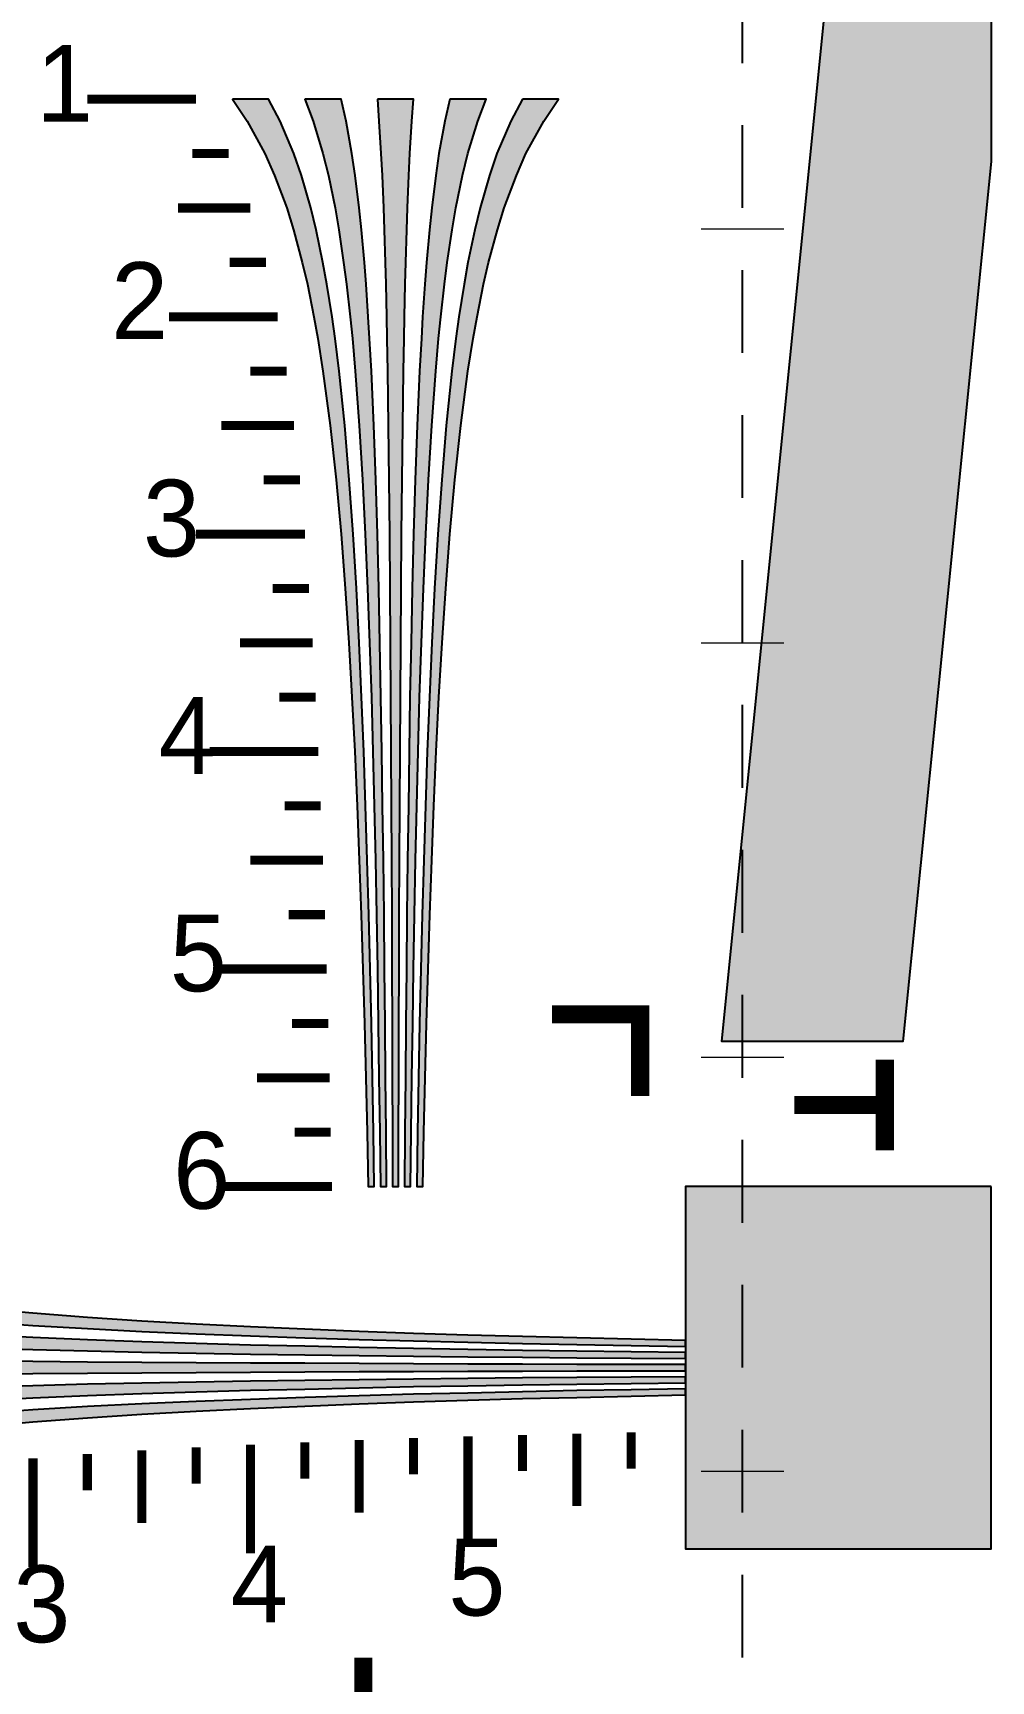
# Model space of a CAD drawing. Header units: millimetres. Extents: x 0 to 297, y 0 to 210.
# Drawn here: x 132.8 to 179.1, y 89.9 to 169.5 of the extents above; entities that cross this region are included whole.
import ezdxf

# ---------------------------------------------------------------- set-up
doc = ezdxf.new("R2010")
doc.units = ezdxf.units.MM
for name, color, linetype in [('CENTER', 7, 'Continuous'), ('GLUE', 1, 'Continuous'), ('LABELS', 7, 'Continuous'), ('SFR', 7, 'Continuous')]:
    doc.layers.add(name, color=color, linetype=linetype)

msp = doc.modelspace()

# ---------------------------------------------------------------- hatches: boundary and pattern name
at = {"layer": 'CENTER', "true_color": 0x000000}
h = msp.add_hatch(color=7, dxfattribs=at)
h.dxf.hatch_style = 1
h.paths.add_polyline_path([(142.433, 166.25), (143.15, 165.2), (144.008, 163.625), (144.471, 162.575), (145.058, 161), (145.39, 159.95), (145.81, 158.375), (146.055, 157.325), (146.37, 155.75), (146.554, 154.7), (146.807, 153.125), (147.157, 150.5), (147.446, 147.875), (147.683, 145.25), (147.884, 142.625), (148.059, 140), (148.207, 137.374), (148.339, 134.749), (148.452, 132.124), (148.557, 129.499), (148.654, 126.874), (148.733, 124.249), (148.811, 121.624), (148.873, 118.999), (148.934, 116.374), (148.995, 113.749), (149.284, 113.749), (149.24, 116.374), (149.196, 118.999), (149.144, 121.624), (149.082, 124.249), (149.021, 126.874), (148.943, 129.499), (148.864, 132.124), (148.776, 134.749), (148.671, 137.374), (148.557, 140), (148.426, 142.625), (148.269, 145.25), (148.076, 147.875), (147.857, 150.5), (147.586, 153.125), (147.394, 154.7), (147.245, 155.75), (147, 157.325), (146.807, 158.375), (146.484, 159.95), (146.221, 161), (145.766, 162.575), (145.407, 163.625), (144.742, 165.2), (144.182, 166.25), (142.433, 166.25), (142.433, 166.25)])
h = msp.add_hatch(color=7, dxfattribs=at)
h.dxf.hatch_style = 1
h.paths.add_polyline_path([(145.933, 166.25), (146.327, 165.2), (146.808, 163.625), (147.07, 162.575), (147.394, 161), (147.578, 159.95), (147.805, 158.375), (147.946, 157.325), (148.12, 155.75), (148.225, 154.7), (148.365, 153.125), (148.558, 150.5), (148.715, 147.875), (148.847, 145.25), (148.96, 142.625), (149.057, 140), (149.144, 137.374), (149.214, 134.749), (149.276, 132.124), (149.337, 129.499), (149.389, 126.874), (149.433, 124.249), (149.477, 121.624), (149.512, 118.999), (149.547, 116.374), (149.582, 113.749), (149.87, 113.749), (149.853, 116.374), (149.827, 118.999), (149.809, 121.624), (149.783, 124.249), (149.757, 126.874), (149.722, 129.499), (149.687, 132.124), (149.652, 134.749), (149.608, 137.374), (149.556, 140), (149.503, 142.625), (149.433, 145.25), (149.354, 147.875), (149.258, 150.5), (149.144, 153.125), (149.056, 154.7), (148.995, 155.75), (148.89, 157.325), (148.811, 158.375), (148.672, 159.95), (148.558, 161), (148.365, 162.575), (148.208, 163.625), (147.919, 165.2), (147.683, 166.25), (145.933, 166.25), (145.933, 166.25)])
h = msp.add_hatch(color=7, dxfattribs=at)
h.dxf.hatch_style = 1
h.paths.add_polyline_path([(149.433, 166.25), (149.511, 165.2), (149.608, 163.625), (149.661, 162.575), (149.722, 161), (149.766, 159.95), (149.809, 158.375), (149.836, 157.325), (149.87, 155.75), (149.888, 154.7), (149.923, 153.125), (149.958, 150.5), (149.993, 147.875), (150.019, 145.25), (150.037, 142.625), (150.054, 140), (150.072, 137.374), (150.09, 134.749), (150.098, 132.124), (150.116, 129.499), (150.125, 126.874), (150.133, 124.249), (150.142, 121.624), (150.15, 118.999), (150.159, 116.374), (150.159, 113.749), (150.457, 113.749), (150.457, 116.374), (150.465, 118.999), (150.474, 121.624), (150.483, 124.249), (150.491, 126.874), (150.5, 129.499), (150.517, 132.124), (150.526, 134.749), (150.544, 137.374), (150.562, 140), (150.579, 142.625), (150.597, 145.25), (150.623, 147.875), (150.658, 150.5), (150.693, 153.125), (150.728, 154.7), (150.745, 155.75), (150.78, 157.325), (150.806, 158.375), (150.859, 159.95), (150.894, 161), (150.955, 162.575), (151.008, 163.625), (151.104, 165.2), (151.183, 166.25), (149.433, 166.25), (149.433, 166.25)])
h = msp.add_hatch(color=7, dxfattribs=at)
h.dxf.hatch_style = 1
h.paths.add_polyline_path([(152.933, 166.25), (152.696, 165.2), (152.408, 163.625), (152.25, 162.575), (152.057, 161), (151.953, 159.95), (151.804, 158.375), (151.725, 157.325), (151.62, 155.75), (151.559, 154.7), (151.471, 153.125), (151.358, 150.5), (151.261, 147.875), (151.182, 145.25), (151.112, 142.625), (151.06, 140), (151.007, 137.374), (150.964, 134.749), (150.929, 132.124), (150.894, 129.499), (150.859, 126.874), (150.832, 124.249), (150.806, 121.624), (150.789, 118.999), (150.762, 116.374), (150.745, 113.749), (151.034, 113.749), (151.068, 116.374), (151.103, 118.999), (151.138, 121.624), (151.182, 124.249), (151.226, 126.874), (151.279, 129.499), (151.34, 132.124), (151.401, 134.749), (151.471, 137.374), (151.559, 140), (151.655, 142.625), (151.769, 145.25), (151.9, 147.875), (152.057, 150.5), (152.25, 153.125), (152.39, 154.7), (152.495, 155.75), (152.67, 157.325), (152.81, 158.375), (153.046, 159.95), (153.221, 161), (153.545, 162.575), (153.807, 163.625), (154.289, 165.2), (154.683, 166.25), (152.933, 166.25), (152.933, 166.25)])
h = msp.add_hatch(color=7, dxfattribs=at)
h.dxf.hatch_style = 1
h.paths.add_polyline_path([(156.433, 166.25), (155.873, 165.2), (155.208, 163.625), (154.85, 162.575), (154.394, 161), (154.141, 159.95), (153.808, 158.375), (153.616, 157.325), (153.371, 155.75), (153.222, 154.7), (153.03, 153.125), (152.758, 150.5), (152.54, 147.875), (152.347, 145.25), (152.19, 142.625), (152.058, 140), (151.945, 137.374), (151.84, 134.749), (151.752, 132.124), (151.673, 129.499), (151.594, 126.874), (151.533, 124.249), (151.472, 121.624), (151.419, 118.999), (151.376, 116.374), (151.332, 113.749), (151.621, 113.749), (151.682, 116.374), (151.743, 118.999), (151.804, 121.624), (151.883, 124.249), (151.962, 126.874), (152.058, 129.499), (152.163, 132.124), (152.277, 134.749), (152.408, 137.374), (152.557, 140), (152.732, 142.625), (152.933, 145.25), (153.169, 147.875), (153.458, 150.5), (153.808, 153.125), (154.062, 154.7), (154.246, 155.75), (154.561, 157.325), (154.806, 158.375), (155.235, 159.95), (155.559, 161), (156.145, 162.575), (156.608, 163.625), (157.466, 165.2), (158.183, 166.25), (156.433, 166.25), (156.433, 166.25)])
h = msp.add_hatch(color=7, dxfattribs=at)
h.dxf.hatch_style = 1
h.paths.add_polyline_path([(179.058, 113.75), (164.308, 113.75), (164.308, 96.25), (179.058, 96.25), (179.058, 113.75)])
h = msp.add_hatch(color=7, dxfattribs=at)
h.dxf.hatch_style = 1
h.paths.add_polyline_path([(111.807, 111.125), (112.857, 110.565), (114.432, 109.9), (115.482, 109.542), (117.057, 109.086), (118.107, 108.833), (119.682, 108.5), (120.732, 108.308), (122.307, 108.063), (123.357, 107.914), (124.932, 107.722), (127.557, 107.45), (130.183, 107.232), (132.808, 107.039), (135.433, 106.882), (138.058, 106.75), (140.683, 106.637), (143.308, 106.532), (145.933, 106.444), (148.558, 106.365), (151.183, 106.287), (153.808, 106.225), (156.433, 106.164), (159.058, 106.112), (161.683, 106.068), (164.308, 106.024), (164.308, 106.313), (161.683, 106.374), (159.058, 106.435), (156.433, 106.496), (153.808, 106.575), (151.183, 106.654), (148.558, 106.75), (145.933, 106.855), (143.308, 106.969), (140.683, 107.1), (138.058, 107.249), (135.433, 107.424), (132.808, 107.625), (130.183, 107.861), (127.557, 108.15), (124.932, 108.5), (123.357, 108.754), (122.307, 108.938), (120.732, 109.253), (119.682, 109.498), (118.107, 109.927), (117.057, 110.251), (115.482, 110.837), (114.432, 111.3), (112.857, 112.158), (111.807, 112.875), (111.807, 111.125), (111.807, 111.125)])
h = msp.add_hatch(color=7, dxfattribs=at)
h.dxf.hatch_style = 1
h.paths.add_polyline_path([(111.807, 107.625), (112.857, 107.389), (114.432, 107.1), (115.482, 106.942), (117.057, 106.75), (118.107, 106.645), (119.682, 106.496), (120.732, 106.417), (122.307, 106.312), (123.357, 106.251), (124.932, 106.163), (127.557, 106.05), (130.183, 105.954), (132.808, 105.874), (135.433, 105.804), (138.058, 105.752), (140.683, 105.699), (143.308, 105.656), (145.933, 105.621), (148.558, 105.586), (151.183, 105.551), (153.808, 105.524), (156.433, 105.498), (159.058, 105.481), (161.683, 105.454), (164.308, 105.437), (164.308, 105.726), (161.683, 105.761), (159.058, 105.795), (156.433, 105.83), (153.808, 105.874), (151.183, 105.918), (148.558, 105.971), (145.933, 106.032), (143.308, 106.093), (140.683, 106.163), (138.058, 106.251), (135.433, 106.347), (132.808, 106.461), (130.183, 106.592), (127.557, 106.75), (124.932, 106.942), (123.357, 107.082), (122.307, 107.187), (120.732, 107.362), (119.682, 107.502), (118.107, 107.738), (117.057, 107.913), (115.482, 108.237), (114.432, 108.5), (112.857, 108.981), (111.807, 109.375), (111.807, 107.625), (111.807, 107.625)])
h = msp.add_hatch(color=7, dxfattribs=at)
h.dxf.hatch_style = 1
h.paths.add_polyline_path([(111.807, 104.125), (112.857, 104.204), (114.432, 104.301), (115.482, 104.353), (117.057, 104.414), (118.107, 104.458), (119.682, 104.501), (120.732, 104.528), (122.307, 104.563), (123.357, 104.581), (124.932, 104.615), (127.557, 104.65), (130.183, 104.685), (132.808, 104.711), (135.433, 104.729), (138.058, 104.747), (140.683, 104.764), (143.308, 104.782), (145.933, 104.79), (148.558, 104.808), (151.183, 104.817), (153.808, 104.825), (156.433, 104.834), (159.058, 104.843), (161.683, 104.851), (164.308, 104.851), (164.308, 105.149), (161.683, 105.149), (159.058, 105.157), (156.433, 105.166), (153.808, 105.175), (151.183, 105.183), (148.558, 105.192), (145.933, 105.21), (143.308, 105.218), (140.683, 105.236), (138.058, 105.254), (135.433, 105.271), (132.808, 105.289), (130.183, 105.315), (127.557, 105.35), (124.932, 105.385), (123.357, 105.42), (122.307, 105.437), (120.732, 105.472), (119.682, 105.499), (118.107, 105.551), (117.057, 105.586), (115.482, 105.647), (114.432, 105.7), (112.857, 105.796), (111.807, 105.875), (111.807, 104.125), (111.807, 104.125)])
h = msp.add_hatch(color=7, dxfattribs=at)
h.dxf.hatch_style = 1
h.paths.add_polyline_path([(111.807, 100.625), (112.857, 101.018), (114.432, 101.5), (115.482, 101.763), (117.057, 102.086), (118.107, 102.27), (119.682, 102.498), (120.732, 102.637), (122.307, 102.812), (123.357, 102.917), (124.932, 103.057), (127.557, 103.25), (130.183, 103.407), (132.808, 103.539), (135.433, 103.653), (138.058, 103.749), (140.683, 103.837), (143.308, 103.907), (145.933, 103.968), (148.558, 104.029), (151.183, 104.082), (153.808, 104.126), (156.433, 104.169), (159.058, 104.204), (161.683, 104.239), (164.308, 104.274), (164.308, 104.563), (161.683, 104.545), (159.058, 104.519), (156.433, 104.501), (153.808, 104.475), (151.183, 104.449), (148.558, 104.414), (145.933, 104.379), (143.308, 104.344), (140.683, 104.301), (138.058, 104.248), (135.433, 104.195), (132.808, 104.125), (130.183, 104.046), (127.557, 103.95), (124.932, 103.836), (123.357, 103.748), (122.307, 103.687), (120.732, 103.583), (119.682, 103.504), (118.107, 103.364), (117.057, 103.25), (115.482, 103.057), (114.432, 102.899), (112.857, 102.611), (111.807, 102.375), (111.807, 100.625), (111.807, 100.625)])
h = msp.add_hatch(color=7, dxfattribs=at)
h.dxf.hatch_style = 1
h.paths.add_polyline_path([(111.807, 97.125), (112.857, 97.843), (114.432, 98.7), (115.482, 99.163), (117.057, 99.75), (118.107, 100.082), (119.682, 100.502), (120.732, 100.747), (122.307, 101.062), (123.357, 101.246), (124.932, 101.499), (127.557, 101.85), (130.183, 102.139), (132.808, 102.375), (135.433, 102.576), (138.058, 102.751), (140.683, 102.9), (143.308, 103.031), (145.933, 103.145), (148.558, 103.249), (151.183, 103.346), (153.808, 103.425), (156.433, 103.504), (159.058, 103.565), (161.683, 103.626), (164.308, 103.687), (164.308, 103.976), (161.683, 103.933), (159.058, 103.888), (156.433, 103.836), (153.808, 103.775), (151.183, 103.714), (148.558, 103.635), (145.933, 103.556), (143.308, 103.468), (140.683, 103.363), (138.058, 103.249), (135.433, 103.118), (132.808, 102.961), (130.183, 102.768), (127.557, 102.55), (124.932, 102.278), (123.357, 102.086), (122.307, 101.937), (120.732, 101.692), (119.682, 101.5), (118.107, 101.176), (117.057, 100.913), (115.482, 100.458), (114.432, 100.099), (112.857, 99.434), (111.807, 98.875), (111.807, 97.125)])
at = {"layer": 'SFR', "true_color": 0x000000}
h = msp.add_hatch(color=7, dxfattribs=at)
h.dxf.hatch_style = 1
h.paths.add_polyline_path([(171.308, 173.25), (179.058, 173.25), (179.058, 163.249), (174.808, 120.75), (166.058, 120.75), (171.308, 173.25)])

# ---------------------------------------------------------------- linework, layer by layer
at = {"layer": 'CENTER', "color": 250, "lineweight": 35, "const_width": 0.437}
for points in [[(135.433, 166.25), (140.683, 166.25)], [(140.508, 163.625), (142.258, 163.625)], [(139.808, 161), (143.308, 161)], [(142.31, 158.375), (144.06, 158.375)], [(139.37, 155.75), (144.62, 155.75)], [(143.308, 153.125), (145.058, 153.125)], [(141.908, 150.5), (145.408, 150.5)], [(143.947, 147.875), (145.697, 147.875)], [(140.683, 145.25), (145.933, 145.25)], [(144.384, 142.625), (146.134, 142.625)], [(142.809, 140), (146.309, 140)], [(144.708, 137.375), (146.458, 137.375)], [(141.339, 134.75), (146.589, 134.75)], [(144.953, 132.125), (146.703, 132.125)], [(143.308, 129.5), (146.808, 129.5)], [(145.154, 126.875), (146.904, 126.875)], [(141.733, 124.25), (146.983, 124.25)], [(145.312, 121.625), (147.061, 121.625)], [(143.623, 119), (147.123, 119)], [(145.434, 116.375), (147.184, 116.375)], [(141.995, 113.75), (147.245, 113.75)], [(153.808, 96.425), (153.808, 101.675)], [(156.433, 100.004), (156.433, 101.754)], [(159.058, 98.315), (159.058, 101.815)], [(161.683, 100.126), (161.683, 101.876)], [(138.058, 97.501), (138.058, 101.002)], [(140.683, 99.401), (140.683, 101.15)], [(143.308, 96.032), (143.308, 101.282)], [(145.933, 99.645), (145.933, 101.396)], [(148.558, 98), (148.558, 101.5)], [(151.183, 99.847), (151.183, 101.596)], [(132.808, 95.375), (132.808, 100.625)], [(135.433, 99.076), (135.433, 100.826)]]:
    msp.add_lwpolyline(points, dxfattribs=at)
at = {"layer": 'CENTER', "color": 250}
for points in [[(142.433, 166.25), (143.15, 165.2), (144.008, 163.625), (144.471, 162.575), (145.058, 161), (145.39, 159.95), (145.81, 158.375), (146.055, 157.325), (146.37, 155.75), (146.554, 154.7), (146.807, 153.125), (147.157, 150.5), (147.446, 147.875), (147.683, 145.25), (147.884, 142.625), (148.059, 140), (148.207, 137.374), (148.339, 134.749), (148.452, 132.124), (148.557, 129.499), (148.654, 126.874), (148.733, 124.249), (148.811, 121.624), (148.873, 118.999), (148.934, 116.374), (148.995, 113.749), (149.284, 113.749), (149.24, 116.374), (149.196, 118.999), (149.144, 121.624), (149.082, 124.249), (149.021, 126.874), (148.943, 129.499), (148.864, 132.124), (148.776, 134.749), (148.671, 137.374), (148.557, 140), (148.426, 142.625), (148.269, 145.25), (148.076, 147.875), (147.857, 150.5), (147.586, 153.125), (147.394, 154.7), (147.245, 155.75), (147, 157.325), (146.807, 158.375), (146.484, 159.95), (146.221, 161), (145.766, 162.575), (145.407, 163.625), (144.742, 165.2), (144.182, 166.25), (142.433, 166.25), (142.433, 166.25)], [(145.933, 166.25), (146.327, 165.2), (146.808, 163.625), (147.07, 162.575), (147.394, 161), (147.578, 159.95), (147.805, 158.375), (147.946, 157.325), (148.12, 155.75), (148.225, 154.7), (148.365, 153.125), (148.558, 150.5), (148.715, 147.875), (148.847, 145.25), (148.96, 142.625), (149.057, 140), (149.144, 137.374), (149.214, 134.749), (149.276, 132.124), (149.337, 129.499), (149.389, 126.874), (149.433, 124.249), (149.477, 121.624), (149.512, 118.999), (149.547, 116.374), (149.582, 113.749), (149.87, 113.749), (149.853, 116.374), (149.827, 118.999), (149.809, 121.624), (149.783, 124.249), (149.757, 126.874), (149.722, 129.499), (149.687, 132.124), (149.652, 134.749), (149.608, 137.374), (149.556, 140), (149.503, 142.625), (149.433, 145.25), (149.354, 147.875), (149.258, 150.5), (149.144, 153.125), (149.056, 154.7), (148.995, 155.75), (148.89, 157.325), (148.811, 158.375), (148.672, 159.95), (148.558, 161), (148.365, 162.575), (148.208, 163.625), (147.919, 165.2), (147.683, 166.25), (145.933, 166.25), (145.933, 166.25)], [(149.433, 166.25), (149.511, 165.2), (149.608, 163.625), (149.661, 162.575), (149.722, 161), (149.766, 159.95), (149.809, 158.375), (149.836, 157.325), (149.87, 155.75), (149.888, 154.7), (149.923, 153.125), (149.958, 150.5), (149.993, 147.875), (150.019, 145.25), (150.037, 142.625), (150.054, 140), (150.072, 137.374), (150.09, 134.749), (150.098, 132.124), (150.116, 129.499), (150.125, 126.874), (150.133, 124.249), (150.142, 121.624), (150.15, 118.999), (150.159, 116.374), (150.159, 113.749), (150.457, 113.749), (150.457, 116.374), (150.465, 118.999), (150.474, 121.624), (150.483, 124.249), (150.491, 126.874), (150.5, 129.499), (150.517, 132.124), (150.526, 134.749), (150.544, 137.374), (150.562, 140), (150.579, 142.625), (150.597, 145.25), (150.623, 147.875), (150.658, 150.5), (150.693, 153.125), (150.728, 154.7), (150.745, 155.75), (150.78, 157.325), (150.806, 158.375), (150.859, 159.95), (150.894, 161), (150.955, 162.575), (151.008, 163.625), (151.104, 165.2), (151.183, 166.25), (149.433, 166.25), (149.433, 166.25)], [(152.933, 166.25), (152.696, 165.2), (152.408, 163.625), (152.25, 162.575), (152.057, 161), (151.953, 159.95), (151.804, 158.375), (151.725, 157.325), (151.62, 155.75), (151.559, 154.7), (151.471, 153.125), (151.358, 150.5), (151.261, 147.875), (151.182, 145.25), (151.112, 142.625), (151.06, 140), (151.007, 137.374), (150.964, 134.749), (150.929, 132.124), (150.894, 129.499), (150.859, 126.874), (150.832, 124.249), (150.806, 121.624), (150.789, 118.999), (150.762, 116.374), (150.745, 113.749), (151.034, 113.749), (151.068, 116.374), (151.103, 118.999), (151.138, 121.624), (151.182, 124.249), (151.226, 126.874), (151.279, 129.499), (151.34, 132.124), (151.401, 134.749), (151.471, 137.374), (151.559, 140), (151.655, 142.625), (151.769, 145.25), (151.9, 147.875), (152.057, 150.5), (152.25, 153.125), (152.39, 154.7), (152.495, 155.75), (152.67, 157.325), (152.81, 158.375), (153.046, 159.95), (153.221, 161), (153.545, 162.575), (153.807, 163.625), (154.289, 165.2), (154.683, 166.25), (152.933, 166.25), (152.933, 166.25)], [(156.433, 166.25), (155.873, 165.2), (155.208, 163.625), (154.85, 162.575), (154.394, 161), (154.141, 159.95), (153.808, 158.375), (153.616, 157.325), (153.371, 155.75), (153.222, 154.7), (153.03, 153.125), (152.758, 150.5), (152.54, 147.875), (152.347, 145.25), (152.19, 142.625), (152.058, 140), (151.945, 137.374), (151.84, 134.749), (151.752, 132.124), (151.673, 129.499), (151.594, 126.874), (151.533, 124.249), (151.472, 121.624), (151.419, 118.999), (151.376, 116.374), (151.332, 113.749), (151.621, 113.749), (151.682, 116.374), (151.743, 118.999), (151.804, 121.624), (151.883, 124.249), (151.962, 126.874), (152.058, 129.499), (152.163, 132.124), (152.277, 134.749), (152.408, 137.374), (152.557, 140), (152.732, 142.625), (152.933, 145.25), (153.169, 147.875), (153.458, 150.5), (153.808, 153.125), (154.062, 154.7), (154.246, 155.75), (154.561, 157.325), (154.806, 158.375), (155.235, 159.95), (155.559, 161), (156.145, 162.575), (156.608, 163.625), (157.466, 165.2), (158.183, 166.25), (156.433, 166.25), (156.433, 166.25)], [(179.058, 113.75), (164.308, 113.75), (164.308, 96.25), (179.058, 96.25), (179.058, 113.75)]]:
    msp.add_lwpolyline(points, close=True, dxfattribs=at)
for points in [[(130.183, 107.232), (132.808, 107.039), (135.433, 106.882), (138.058, 106.75), (140.683, 106.637), (143.308, 106.532), (145.933, 106.444), (148.558, 106.365), (151.183, 106.287), (153.808, 106.225), (156.433, 106.164), (159.058, 106.112), (161.683, 106.068), (164.308, 106.024), (164.308, 106.313), (161.683, 106.374), (159.058, 106.435), (156.433, 106.496), (153.808, 106.575), (151.183, 106.654), (148.558, 106.75), (145.933, 106.855), (143.308, 106.969), (140.683, 107.1), (138.058, 107.249), (135.433, 107.424), (132.808, 107.625), (130.183, 107.861)], [(130.183, 105.954), (132.808, 105.874), (135.433, 105.804), (138.058, 105.752), (140.683, 105.699), (143.308, 105.656), (145.933, 105.621), (148.558, 105.586), (151.183, 105.551), (153.808, 105.524), (156.433, 105.498), (159.058, 105.481), (161.683, 105.454), (164.308, 105.437), (164.308, 105.726), (161.683, 105.761), (159.058, 105.795), (156.433, 105.83), (153.808, 105.874), (151.183, 105.918), (148.558, 105.971), (145.933, 106.032), (143.308, 106.093), (140.683, 106.163), (138.058, 106.251), (135.433, 106.347), (132.808, 106.461), (130.183, 106.592)], [(130.183, 104.685), (132.808, 104.711), (135.433, 104.729), (138.058, 104.747), (140.683, 104.764), (143.308, 104.782), (145.933, 104.79), (148.558, 104.808), (151.183, 104.817), (153.808, 104.825), (156.433, 104.834), (159.058, 104.843), (161.683, 104.851), (164.308, 104.851), (164.308, 105.149), (161.683, 105.149), (159.058, 105.157), (156.433, 105.166), (153.808, 105.175), (151.183, 105.183), (148.558, 105.192), (145.933, 105.21), (143.308, 105.218), (140.683, 105.236), (138.058, 105.254), (135.433, 105.271), (132.808, 105.289), (130.183, 105.315)], [(130.183, 103.407), (132.808, 103.539), (135.433, 103.653), (138.058, 103.749), (140.683, 103.837), (143.308, 103.907), (145.933, 103.968), (148.558, 104.029), (151.183, 104.082), (153.808, 104.126), (156.433, 104.169), (159.058, 104.204), (161.683, 104.239), (164.308, 104.274), (164.308, 104.563), (161.683, 104.545), (159.058, 104.519), (156.433, 104.501), (153.808, 104.475), (151.183, 104.449), (148.558, 104.414), (145.933, 104.379), (143.308, 104.344), (140.683, 104.301), (138.058, 104.248), (135.433, 104.195), (132.808, 104.125), (130.183, 104.046)], [(130.183, 102.139), (132.808, 102.375), (135.433, 102.576), (138.058, 102.751), (140.683, 102.9), (143.308, 103.031), (145.933, 103.145), (148.558, 103.249), (151.183, 103.346), (153.808, 103.425), (156.433, 103.504), (159.058, 103.565), (161.683, 103.626), (164.308, 103.687), (164.308, 103.976), (161.683, 103.933), (159.058, 103.888), (156.433, 103.836), (153.808, 103.775), (151.183, 103.714), (148.558, 103.635), (145.933, 103.556), (143.308, 103.468), (140.683, 103.363), (138.058, 103.249), (135.433, 103.118), (132.808, 102.961), (130.183, 102.768)]]:
    msp.add_lwpolyline(points, dxfattribs=at)
at = {"layer": 'CENTER', "color": 250, "true_color": 0x000000}
for points in [[(144.182, 166.25), (142.433, 166.25), (143.15, 165.2)], [(144.182, 166.25), (143.15, 165.2), (144.008, 163.625)], [(144.182, 166.25), (144.008, 163.625), (144.471, 162.575)], [(144.182, 166.25), (144.471, 162.575), (145.058, 161)], [(144.182, 166.25), (145.058, 161), (145.39, 159.95)], [(144.182, 166.25), (145.39, 159.95), (145.81, 158.375)], [(144.182, 166.25), (145.81, 158.375), (146.055, 157.325)], [(144.182, 166.25), (146.055, 157.325), (148.076, 147.875)], [(144.182, 166.25), (148.076, 147.875), (147.857, 150.5)], [(144.182, 166.25), (147.857, 150.5), (147.586, 153.125)], [(144.182, 166.25), (147.586, 153.125), (147.394, 154.7)], [(144.182, 166.25), (147.394, 154.7), (147.245, 155.75)], [(144.182, 166.25), (147.245, 155.75), (147, 157.325)], [(144.182, 166.25), (147, 157.325), (146.807, 158.375)], [(144.182, 166.25), (146.807, 158.375), (146.484, 159.95)], [(144.182, 166.25), (146.484, 159.95), (146.221, 161)], [(144.182, 166.25), (146.221, 161), (145.766, 162.575)], [(144.182, 166.25), (145.766, 162.575), (145.407, 163.625)], [(145.407, 163.625), (144.742, 165.2), (144.182, 166.25)], [(147.683, 166.25), (145.933, 166.25), (146.327, 165.2)], [(147.683, 166.25), (146.327, 165.2), (146.808, 163.625)], [(147.683, 166.25), (146.808, 163.625), (147.07, 162.575)], [(147.683, 166.25), (147.07, 162.575), (147.394, 161)], [(147.683, 166.25), (147.394, 161), (147.578, 159.95)], [(147.683, 166.25), (147.578, 159.95), (147.805, 158.375)], [(147.683, 166.25), (147.805, 158.375), (147.946, 157.325)], [(147.683, 166.25), (147.946, 157.325), (148.12, 155.75)], [(147.683, 166.25), (148.12, 155.75), (148.225, 154.7)], [(147.683, 166.25), (148.225, 154.7), (148.365, 153.125)], [(147.683, 166.25), (148.365, 153.125), (148.558, 150.5)], [(147.683, 166.25), (148.558, 150.5), (148.715, 147.875)], [(147.683, 166.25), (148.715, 147.875), (149.687, 132.124)], [(147.683, 166.25), (149.687, 132.124), (149.652, 134.749)], [(147.683, 166.25), (149.652, 134.749), (149.608, 137.374)], [(147.683, 166.25), (149.608, 137.374), (149.556, 140)], [(147.683, 166.25), (149.556, 140), (149.503, 142.625)], [(147.683, 166.25), (149.503, 142.625), (149.433, 145.25)], [(147.683, 166.25), (149.433, 145.25), (149.354, 147.875)], [(147.683, 166.25), (149.354, 147.875), (149.258, 150.5)], [(147.683, 166.25), (149.258, 150.5), (149.144, 153.125)], [(147.683, 166.25), (149.144, 153.125), (149.056, 154.7)], [(147.683, 166.25), (149.056, 154.7), (148.995, 155.75)], [(147.683, 166.25), (148.995, 155.75), (148.89, 157.325)], [(147.683, 166.25), (148.89, 157.325), (148.811, 158.375)], [(147.683, 166.25), (148.811, 158.375), (148.672, 159.95)], [(147.683, 166.25), (148.672, 159.95), (148.558, 161)], [(147.683, 166.25), (148.558, 161), (148.365, 162.575)], [(147.683, 166.25), (148.365, 162.575), (148.208, 163.625)], [(148.208, 163.625), (147.919, 165.2), (147.683, 166.25)], [(151.183, 166.25), (149.433, 166.25), (149.511, 165.2)], [(151.183, 166.25), (149.511, 165.2), (149.608, 163.625)], [(151.183, 166.25), (149.608, 163.625), (149.661, 162.575)], [(151.183, 166.25), (149.661, 162.575), (149.722, 161)], [(151.183, 166.25), (149.722, 161), (149.766, 159.95)], [(151.183, 166.25), (149.766, 159.95), (149.809, 158.375)], [(151.183, 166.25), (149.809, 158.375), (149.836, 157.325)], [(151.183, 166.25), (149.836, 157.325), (149.87, 155.75)], [(151.183, 166.25), (149.87, 155.75), (149.888, 154.7)], [(151.183, 166.25), (149.888, 154.7), (149.923, 153.125)], [(151.183, 166.25), (149.923, 153.125), (149.958, 150.5)], [(149.958, 150.5), (151.104, 165.2), (151.183, 166.25)], [(154.683, 166.25), (152.057, 161), (151.953, 159.95)], [(151.953, 159.95), (154.289, 165.2), (154.683, 166.25)], [(154.683, 166.25), (152.25, 162.575), (152.057, 161)], [(154.683, 166.25), (152.408, 163.625), (152.25, 162.575)], [(154.683, 166.25), (152.696, 165.2), (152.408, 163.625)], [(154.683, 166.25), (152.933, 166.25), (152.696, 165.2)], [(158.183, 166.25), (154.85, 162.575), (154.394, 161)], [(154.394, 161), (157.466, 165.2), (158.183, 166.25)], [(158.183, 166.25), (155.208, 163.625), (154.85, 162.575)], [(158.183, 166.25), (155.873, 165.2), (155.208, 163.625)], [(158.183, 166.25), (156.433, 166.25), (155.873, 165.2)], [(149.958, 150.5), (151.008, 163.625), (151.104, 165.2)], [(151.953, 159.95), (153.807, 163.625), (154.289, 165.2)], [(154.394, 161), (156.608, 163.625), (157.466, 165.2)], [(149.958, 150.5), (150.955, 162.575), (151.008, 163.625)], [(151.953, 159.95), (153.545, 162.575), (153.807, 163.625)], [(154.394, 161), (156.145, 162.575), (156.608, 163.625)], [(149.958, 150.5), (150.894, 161), (150.955, 162.575)], [(151.953, 159.95), (153.221, 161), (153.545, 162.575)], [(154.394, 161), (155.559, 161), (156.145, 162.575)], [(149.958, 150.5), (150.859, 159.95), (150.894, 161)], [(154.394, 161), (151.945, 137.374), (151.84, 134.749)], [(154.394, 161), (151.84, 134.749), (153.169, 147.875)], [(154.394, 161), (152.058, 140), (151.945, 137.374)], [(151.953, 159.95), (153.046, 159.95), (153.221, 161)], [(154.394, 161), (152.19, 142.625), (152.058, 140)], [(154.394, 161), (152.347, 145.25), (152.19, 142.625)], [(154.394, 161), (152.54, 147.875), (152.347, 145.25)], [(154.394, 161), (152.758, 150.5), (152.54, 147.875)], [(154.394, 161), (153.03, 153.125), (152.758, 150.5)], [(154.394, 161), (153.222, 154.7), (153.03, 153.125)], [(154.394, 161), (153.169, 147.875), (153.458, 150.5)], [(154.394, 161), (153.371, 155.75), (153.222, 154.7)], [(154.394, 161), (153.616, 157.325), (153.371, 155.75)], [(154.394, 161), (153.458, 150.5), (153.808, 153.125)], [(154.394, 161), (153.808, 158.375), (153.616, 157.325)], [(154.394, 161), (154.141, 159.95), (153.808, 158.375)], [(154.394, 161), (153.808, 153.125), (154.062, 154.7)], [(154.394, 161), (154.062, 154.7), (154.246, 155.75)], [(154.394, 161), (154.246, 155.75), (154.561, 157.325)], [(154.394, 161), (154.561, 157.325), (154.806, 158.375)], [(154.394, 161), (154.806, 158.375), (155.235, 159.95)], [(154.394, 161), (155.235, 159.95), (155.559, 161)], [(149.958, 150.5), (150.806, 158.375), (150.859, 159.95)], [(151.953, 159.95), (150.762, 116.374), (150.745, 113.749)], [(151.953, 159.95), (150.745, 113.749), (151.279, 129.499)], [(151.953, 159.95), (150.789, 118.999), (150.762, 116.374)], [(151.953, 159.95), (150.806, 121.624), (150.789, 118.999)], [(151.953, 159.95), (150.832, 124.249), (150.806, 121.624)], [(151.953, 159.95), (150.859, 126.874), (150.832, 124.249)], [(151.953, 159.95), (150.894, 129.499), (150.859, 126.874)], [(151.953, 159.95), (150.929, 132.124), (150.894, 129.499)], [(151.953, 159.95), (150.964, 134.749), (150.929, 132.124)], [(151.953, 159.95), (151.007, 137.374), (150.964, 134.749)], [(151.953, 159.95), (151.06, 140), (151.007, 137.374)], [(151.953, 159.95), (151.112, 142.625), (151.06, 140)], [(151.953, 159.95), (151.182, 145.25), (151.112, 142.625)], [(151.953, 159.95), (151.261, 147.875), (151.182, 145.25)], [(151.953, 159.95), (151.358, 150.5), (151.261, 147.875)], [(151.953, 159.95), (151.279, 129.499), (151.34, 132.124)], [(151.953, 159.95), (151.34, 132.124), (151.401, 134.749)], [(151.953, 159.95), (151.471, 153.125), (151.358, 150.5)], [(151.953, 159.95), (151.401, 134.749), (151.471, 137.374)], [(151.953, 159.95), (151.559, 154.7), (151.471, 153.125)], [(151.953, 159.95), (151.471, 137.374), (151.559, 140)], [(151.953, 159.95), (151.62, 155.75), (151.559, 154.7)], [(151.953, 159.95), (151.559, 140), (151.655, 142.625)], [(151.953, 159.95), (151.725, 157.325), (151.62, 155.75)], [(151.953, 159.95), (151.655, 142.625), (151.769, 145.25)], [(151.953, 159.95), (151.804, 158.375), (151.725, 157.325)], [(151.953, 159.95), (151.769, 145.25), (151.9, 147.875)], [(151.953, 159.95), (151.9, 147.875), (152.057, 150.5)], [(151.953, 159.95), (152.057, 150.5), (152.25, 153.125)], [(151.953, 159.95), (152.25, 153.125), (152.39, 154.7)], [(151.953, 159.95), (152.39, 154.7), (152.495, 155.75)], [(151.953, 159.95), (152.495, 155.75), (152.67, 157.325)], [(151.953, 159.95), (152.67, 157.325), (152.81, 158.375)], [(151.953, 159.95), (152.81, 158.375), (153.046, 159.95)], [(149.958, 150.5), (150.78, 157.325), (150.806, 158.375)], [(146.055, 157.325), (146.37, 155.75), (148.076, 147.875)], [(149.958, 150.5), (150.745, 155.75), (150.78, 157.325)], [(146.37, 155.75), (146.554, 154.7), (148.269, 145.25)], [(146.37, 155.75), (148.269, 145.25), (148.076, 147.875)], [(149.958, 150.5), (150.728, 154.7), (150.745, 155.75)], [(146.554, 154.7), (146.807, 153.125), (148.269, 145.25)], [(149.958, 150.5), (150.693, 153.125), (150.728, 154.7)], [(146.807, 153.125), (147.157, 150.5), (148.426, 142.625)], [(146.807, 153.125), (148.426, 142.625), (148.269, 145.25)], [(149.958, 150.5), (150.658, 150.5), (150.693, 153.125)], [(147.157, 150.5), (147.446, 147.875), (148.671, 137.374)], [(147.157, 150.5), (148.671, 137.374), (148.557, 140)], [(147.157, 150.5), (148.557, 140), (148.426, 142.625)], [(149.958, 150.5), (149.993, 147.875), (150.457, 113.749)], [(149.958, 150.5), (150.457, 113.749), (150.457, 116.374)], [(149.958, 150.5), (150.457, 116.374), (150.465, 118.999)], [(149.958, 150.5), (150.465, 118.999), (150.474, 121.624)], [(149.958, 150.5), (150.474, 121.624), (150.483, 124.249)], [(149.958, 150.5), (150.483, 124.249), (150.491, 126.874)], [(149.958, 150.5), (150.491, 126.874), (150.5, 129.499)], [(149.958, 150.5), (150.5, 129.499), (150.517, 132.124)], [(149.958, 150.5), (150.517, 132.124), (150.526, 134.749)], [(149.958, 150.5), (150.526, 134.749), (150.544, 137.374)], [(149.958, 150.5), (150.544, 137.374), (150.562, 140)], [(149.958, 150.5), (150.562, 140), (150.579, 142.625)], [(149.958, 150.5), (150.579, 142.625), (150.597, 145.25)], [(149.958, 150.5), (150.597, 145.25), (150.623, 147.875)], [(149.958, 150.5), (150.623, 147.875), (150.658, 150.5)], [(147.446, 147.875), (147.683, 145.25), (148.776, 134.749)], [(147.446, 147.875), (148.776, 134.749), (148.671, 137.374)], [(148.715, 147.875), (148.847, 145.25), (149.722, 129.499)], [(148.715, 147.875), (149.722, 129.499), (149.687, 132.124)], [(149.993, 147.875), (150.019, 145.25), (150.457, 113.749)], [(151.84, 134.749), (152.933, 145.25), (153.169, 147.875)], [(147.683, 145.25), (147.884, 142.625), (148.943, 129.499)], [(147.683, 145.25), (148.943, 129.499), (148.864, 132.124)], [(147.683, 145.25), (148.864, 132.124), (148.776, 134.749)], [(148.847, 145.25), (148.96, 142.625), (149.783, 124.249)], [(148.847, 145.25), (149.783, 124.249), (149.757, 126.874)], [(148.847, 145.25), (149.757, 126.874), (149.722, 129.499)], [(150.019, 145.25), (150.037, 142.625), (150.457, 113.749)], [(151.84, 134.749), (152.732, 142.625), (152.933, 145.25)], [(147.884, 142.625), (148.059, 140), (149.021, 126.874)], [(147.884, 142.625), (149.021, 126.874), (148.943, 129.499)], [(148.96, 142.625), (149.057, 140), (149.809, 121.624)], [(148.96, 142.625), (149.809, 121.624), (149.783, 124.249)], [(150.037, 142.625), (150.054, 140), (150.457, 113.749)], [(151.84, 134.749), (152.557, 140), (152.732, 142.625)], [(148.059, 140), (148.207, 137.374), (149.144, 121.624)], [(148.059, 140), (149.144, 121.624), (149.082, 124.249)], [(148.059, 140), (149.082, 124.249), (149.021, 126.874)], [(149.057, 140), (149.144, 137.374), (149.853, 116.374)], [(149.057, 140), (149.853, 116.374), (149.827, 118.999)], [(149.057, 140), (149.827, 118.999), (149.809, 121.624)], [(150.054, 140), (150.072, 137.374), (150.09, 134.749)], [(150.054, 140), (150.09, 134.749), (150.457, 113.749)], [(151.84, 134.749), (152.408, 137.374), (152.557, 140)], [(148.207, 137.374), (148.339, 134.749), (149.196, 118.999)], [(148.207, 137.374), (149.196, 118.999), (149.144, 121.624)], [(149.144, 137.374), (149.214, 134.749), (149.87, 113.749)], [(149.144, 137.374), (149.87, 113.749), (149.853, 116.374)], [(151.84, 134.749), (152.277, 134.749), (152.408, 137.374)], [(148.339, 134.749), (148.452, 132.124), (149.284, 113.749)], [(148.339, 134.749), (149.284, 113.749), (149.24, 116.374)], [(148.339, 134.749), (149.24, 116.374), (149.196, 118.999)], [(149.214, 134.749), (149.276, 132.124), (149.87, 113.749)], [(150.09, 134.749), (150.098, 132.124), (150.116, 129.499)], [(150.09, 134.749), (150.116, 129.499), (150.457, 113.749)], [(151.84, 134.749), (151.376, 116.374), (151.332, 113.749)], [(151.84, 134.749), (151.332, 113.749), (151.621, 113.749)], [(151.84, 134.749), (151.419, 118.999), (151.376, 116.374)], [(151.84, 134.749), (151.472, 121.624), (151.419, 118.999)], [(151.84, 134.749), (151.533, 124.249), (151.472, 121.624)], [(151.84, 134.749), (151.594, 126.874), (151.533, 124.249)], [(151.84, 134.749), (151.673, 129.499), (151.594, 126.874)], [(151.84, 134.749), (151.621, 113.749), (151.682, 116.374)], [(151.84, 134.749), (151.752, 132.124), (151.673, 129.499)], [(151.84, 134.749), (151.682, 116.374), (151.743, 118.999)], [(151.84, 134.749), (151.743, 118.999), (151.804, 121.624)], [(151.84, 134.749), (151.804, 121.624), (151.883, 124.249)], [(151.84, 134.749), (151.883, 124.249), (151.962, 126.874)], [(151.84, 134.749), (151.962, 126.874), (152.058, 129.499)], [(151.84, 134.749), (152.058, 129.499), (152.163, 132.124)], [(151.84, 134.749), (152.163, 132.124), (152.277, 134.749)], [(148.452, 132.124), (148.557, 129.499), (149.284, 113.749)], [(149.276, 132.124), (149.337, 129.499), (149.87, 113.749)], [(148.557, 129.499), (148.654, 126.874), (149.284, 113.749)], [(149.337, 129.499), (149.389, 126.874), (149.87, 113.749)], [(150.116, 129.499), (150.125, 126.874), (150.457, 113.749)], [(150.745, 113.749), (151.226, 126.874), (151.279, 129.499)], [(148.654, 126.874), (148.733, 124.249), (149.284, 113.749)], [(149.389, 126.874), (149.433, 124.249), (149.87, 113.749)], [(150.125, 126.874), (150.133, 124.249), (150.457, 113.749)], [(150.745, 113.749), (151.182, 124.249), (151.226, 126.874)], [(148.733, 124.249), (148.811, 121.624), (149.284, 113.749)], [(149.433, 124.249), (149.477, 121.624), (149.87, 113.749)], [(150.133, 124.249), (150.142, 121.624), (150.457, 113.749)], [(150.745, 113.749), (151.138, 121.624), (151.182, 124.249)], [(148.811, 121.624), (148.873, 118.999), (148.934, 116.374)], [(148.811, 121.624), (148.934, 116.374), (149.284, 113.749)], [(149.477, 121.624), (149.512, 118.999), (149.582, 113.749)], [(149.477, 121.624), (149.582, 113.749), (149.87, 113.749)], [(150.142, 121.624), (150.15, 118.999), (150.457, 113.749)], [(150.745, 113.749), (151.103, 118.999), (151.138, 121.624)], [(149.512, 118.999), (149.547, 116.374), (149.582, 113.749)], [(150.15, 118.999), (150.159, 116.374), (150.457, 113.749)], [(150.745, 113.749), (151.068, 116.374), (151.103, 118.999)], [(148.934, 116.374), (148.995, 113.749), (149.284, 113.749)], [(150.159, 116.374), (150.159, 113.749), (150.457, 113.749)], [(150.745, 113.749), (151.034, 113.749), (151.068, 116.374)], [(179.058, 96.25), (179.058, 113.75), (164.308, 113.75)], [(164.308, 113.75), (164.308, 96.25), (179.058, 96.25)], [(117.057, 109.086), (130.183, 107.232), (132.808, 107.039)], [(117.057, 109.086), (132.808, 107.039), (135.433, 106.882)], [(117.057, 109.086), (135.433, 106.882), (138.058, 106.75)], [(117.057, 109.086), (138.058, 106.75), (140.683, 106.637)], [(117.057, 109.086), (140.683, 106.637), (143.308, 106.532)], [(117.057, 109.086), (143.308, 106.532), (130.183, 107.861)], [(143.308, 106.532), (132.808, 107.625), (130.183, 107.861)], [(143.308, 106.532), (135.433, 107.424), (132.808, 107.625)], [(143.308, 106.532), (138.058, 107.249), (135.433, 107.424)], [(143.308, 106.532), (140.683, 107.1), (138.058, 107.249)], [(143.308, 106.532), (143.308, 106.969), (140.683, 107.1)], [(143.308, 106.532), (145.933, 106.855), (143.308, 106.969)], [(143.308, 106.532), (148.558, 106.75), (145.933, 106.855)], [(143.308, 106.532), (151.183, 106.654), (148.558, 106.75)], [(143.308, 106.532), (153.808, 106.575), (151.183, 106.654)], [(118.107, 106.645), (130.183, 105.954), (132.808, 105.874)], [(118.107, 106.645), (132.808, 105.874), (135.433, 105.804)], [(118.107, 106.645), (135.433, 105.804), (138.058, 105.752)], [(118.107, 106.645), (138.058, 105.752), (140.683, 105.699)], [(118.107, 106.645), (140.683, 105.699), (143.308, 105.656)], [(118.107, 106.645), (143.308, 105.656), (145.933, 105.621)], [(118.107, 106.645), (145.933, 105.621), (148.558, 105.586)], [(118.107, 106.645), (148.558, 105.586), (151.183, 105.551)], [(118.107, 106.645), (151.183, 105.551), (153.808, 105.524)], [(118.107, 106.645), (153.808, 105.524), (156.433, 105.498)], [(118.107, 106.645), (156.433, 105.498), (159.058, 105.481)], [(118.107, 106.645), (159.058, 105.481), (161.683, 105.454)], [(118.107, 106.645), (161.683, 105.454), (164.308, 105.437)], [(118.107, 106.645), (164.308, 105.437), (148.558, 105.971)], [(118.107, 106.645), (148.558, 105.971), (145.933, 106.032)], [(118.107, 106.645), (145.933, 106.032), (143.308, 106.093)], [(118.107, 106.645), (143.308, 106.093), (140.683, 106.163)], [(118.107, 106.645), (140.683, 106.163), (138.058, 106.251)], [(118.107, 106.645), (138.058, 106.251), (135.433, 106.347)], [(118.107, 106.645), (135.433, 106.347), (132.808, 106.461)], [(118.107, 106.645), (132.808, 106.461), (130.183, 106.592)], [(143.308, 106.532), (156.433, 106.496), (153.808, 106.575)], [(143.308, 106.532), (145.933, 106.444), (148.558, 106.365)], [(143.308, 106.532), (148.558, 106.365), (151.183, 106.287)], [(143.308, 106.532), (151.183, 106.287), (153.808, 106.225)], [(143.308, 106.532), (153.808, 106.225), (156.433, 106.164)], [(143.308, 106.532), (156.433, 106.164), (159.058, 106.112)], [(143.308, 106.532), (159.058, 106.112), (161.683, 106.068)], [(143.308, 106.532), (161.683, 106.068), (164.308, 106.024)], [(143.308, 106.532), (164.308, 106.024), (164.308, 106.313)], [(143.308, 106.532), (164.308, 106.313), (161.683, 106.374)], [(143.308, 106.532), (161.683, 106.374), (159.058, 106.435)], [(143.308, 106.532), (159.058, 106.435), (156.433, 106.496)], [(164.308, 105.437), (151.183, 105.918), (148.558, 105.971)], [(164.308, 105.437), (153.808, 105.874), (151.183, 105.918)], [(164.308, 105.437), (156.433, 105.83), (153.808, 105.874)], [(127.557, 104.65), (132.808, 105.289), (130.183, 105.315)], [(127.557, 104.65), (135.433, 105.271), (132.808, 105.289)], [(127.557, 104.65), (138.058, 105.254), (135.433, 105.271)], [(127.557, 104.65), (140.683, 105.236), (138.058, 105.254)], [(127.557, 104.65), (143.308, 105.218), (140.683, 105.236)], [(127.557, 104.65), (145.933, 105.21), (143.308, 105.218)], [(127.557, 104.65), (148.558, 105.192), (145.933, 105.21)], [(127.557, 104.65), (151.183, 105.183), (148.558, 105.192)], [(127.557, 104.65), (153.808, 105.175), (151.183, 105.183)], [(127.557, 104.65), (156.433, 105.166), (153.808, 105.175)], [(127.557, 104.65), (159.058, 105.157), (156.433, 105.166)], [(127.557, 104.65), (161.683, 105.149), (159.058, 105.157)], [(127.557, 104.65), (130.183, 104.685), (164.308, 105.149)], [(127.557, 104.65), (164.308, 105.149), (161.683, 105.149)], [(130.183, 104.685), (132.808, 104.711), (164.308, 105.149)], [(132.808, 104.711), (135.433, 104.729), (164.308, 105.149)], [(135.433, 104.729), (138.058, 104.747), (164.308, 105.149)], [(138.058, 104.747), (143.308, 104.782), (164.308, 105.149)], [(143.308, 104.782), (148.558, 104.808), (164.308, 105.149)], [(148.558, 104.808), (151.183, 104.817), (164.308, 105.149)], [(151.183, 104.817), (153.808, 104.825), (164.308, 105.149)], [(153.808, 104.825), (156.433, 104.834), (164.308, 105.149)], [(164.308, 105.437), (159.058, 105.795), (156.433, 105.83)], [(156.433, 104.834), (159.058, 104.843), (164.308, 105.149)], [(164.308, 105.437), (161.683, 105.761), (159.058, 105.795)], [(159.058, 104.843), (161.683, 104.851), (164.308, 105.149)], [(164.308, 105.437), (164.308, 105.726), (161.683, 105.761)], [(161.683, 104.851), (164.308, 104.851), (164.308, 105.149)], [(111.807, 102.375), (130.183, 103.407), (145.933, 104.379)], [(111.807, 102.375), (145.933, 104.379), (143.308, 104.344)], [(111.807, 102.375), (143.308, 104.344), (140.683, 104.301)], [(111.807, 102.375), (140.683, 104.301), (138.058, 104.248)], [(130.183, 103.407), (132.808, 103.539), (148.558, 104.414)], [(130.183, 103.407), (148.558, 104.414), (145.933, 104.379)], [(132.808, 103.539), (135.433, 103.653), (153.808, 104.475)], [(132.808, 103.539), (153.808, 104.475), (151.183, 104.449)], [(132.808, 103.539), (151.183, 104.449), (148.558, 104.414)], [(135.433, 103.653), (138.058, 103.749), (156.433, 104.501)], [(135.433, 103.653), (156.433, 104.501), (153.808, 104.475)], [(138.058, 104.747), (140.683, 104.764), (143.308, 104.782)], [(138.058, 103.749), (140.683, 103.837), (161.683, 104.545)], [(138.058, 103.749), (161.683, 104.545), (159.058, 104.519)], [(138.058, 103.749), (159.058, 104.519), (156.433, 104.501)], [(140.683, 103.837), (143.308, 103.907), (164.308, 104.563)], [(140.683, 103.837), (164.308, 104.563), (161.683, 104.545)], [(143.308, 104.782), (145.933, 104.79), (148.558, 104.808)], [(143.308, 103.907), (145.933, 103.968), (164.308, 104.563)], [(145.933, 103.968), (148.558, 104.029), (164.308, 104.563)], [(148.558, 104.029), (151.183, 104.082), (164.308, 104.563)], [(151.183, 104.082), (153.808, 104.126), (164.308, 104.563)], [(153.808, 104.126), (156.433, 104.169), (164.308, 104.563)], [(156.433, 104.169), (164.308, 104.274), (164.308, 104.563)], [(156.433, 104.169), (159.058, 104.204), (164.308, 104.274)], [(159.058, 104.204), (161.683, 104.239), (164.308, 104.274)], [(111.807, 102.375), (138.058, 104.248), (135.433, 104.195)], [(111.807, 102.375), (135.433, 104.195), (132.808, 104.125)], [(111.807, 102.375), (132.808, 104.125), (130.183, 104.046)], [(130.183, 102.139), (132.808, 102.375), (143.308, 103.468)], [(130.183, 102.139), (143.308, 103.468), (140.683, 103.363)], [(132.808, 102.375), (135.433, 102.576), (148.558, 103.635)], [(132.808, 102.375), (148.558, 103.635), (145.933, 103.556)], [(132.808, 102.375), (145.933, 103.556), (143.308, 103.468)], [(135.433, 102.576), (138.058, 102.751), (151.183, 103.714)], [(135.433, 102.576), (151.183, 103.714), (148.558, 103.635)], [(138.058, 102.751), (140.683, 102.9), (156.433, 103.836)], [(138.058, 102.751), (156.433, 103.836), (153.808, 103.775)], [(138.058, 102.751), (153.808, 103.775), (151.183, 103.714)], [(140.683, 102.9), (143.308, 103.031), (159.058, 103.888)], [(140.683, 102.9), (159.058, 103.888), (156.433, 103.836)], [(143.308, 103.031), (145.933, 103.145), (164.308, 103.976)], [(143.308, 103.031), (164.308, 103.976), (161.683, 103.933)], [(143.308, 103.031), (161.683, 103.933), (159.058, 103.888)], [(145.933, 103.145), (148.558, 103.249), (164.308, 103.976)], [(148.558, 103.249), (151.183, 103.346), (164.308, 103.976)], [(151.183, 103.346), (153.808, 103.425), (164.308, 103.976)], [(153.808, 103.425), (156.433, 103.504), (164.308, 103.976)], [(156.433, 103.504), (159.058, 103.565), (164.308, 103.976)], [(159.058, 103.565), (161.683, 103.626), (164.308, 103.976)], [(161.683, 103.626), (164.308, 103.687), (164.308, 103.976)], [(122.307, 101.062), (123.357, 101.246), (132.808, 102.961)], [(122.307, 101.062), (132.808, 102.961), (130.183, 102.768)], [(123.357, 101.246), (124.932, 101.499), (132.808, 102.961)], [(124.932, 101.499), (127.557, 101.85), (135.433, 103.118)], [(124.932, 101.499), (135.433, 103.118), (132.808, 102.961)], [(127.557, 101.85), (130.183, 102.139), (140.683, 103.363)], [(127.557, 101.85), (140.683, 103.363), (138.058, 103.249)], [(127.557, 101.85), (138.058, 103.249), (135.433, 103.118)]]:
    msp.add_solid(points, dxfattribs=at)
at = {"layer": 'GLUE', "color": 1, "lineweight": 25}
for p, q in [((167.058, 168), (167.058, 172)), ((167.058, 161), (167.058, 165)), ((167.058, 154), (167.058, 158)), ((167.058, 147), (167.058, 151)), ((167.058, 140), (167.058, 144)), ((167.058, 133), (167.058, 137)), ((167.058, 126), (167.058, 130)), ((167.058, 119), (167.058, 123)), ((167.058, 112), (167.058, 116)), ((167.058, 105), (167.058, 109)), ((167.058, 98), (167.058, 102)), ((167.058, 91), (167.058, 95))]:
    msp.add_line(p, q, dxfattribs=at)
at = {"layer": 'GLUE', "color": 1, "lineweight": 18}
for p, q in [((165.058, 160), (169.058, 160)), ((165.058, 140), (169.058, 140)), ((165.058, 120), (169.058, 120)), ((165.058, 100), (169.058, 100))]:
    msp.add_line(p, q, dxfattribs=at)
at = {"layer": 'SFR', "color": 250}
msp.add_lwpolyline([(171.308, 173.25), (179.058, 173.25), (179.058, 163.249), (174.808, 120.75), (166.058, 120.75), (171.308, 173.25)], close=True, dxfattribs=at)
at = {"layer": 'SFR', "color": 250, "lineweight": 35, "const_width": 0.875}
for points in [[(162.12, 118.125), (162.12, 122.062), (157.864, 122.062)], [(173.933, 115.5), (173.933, 119.875)], [(169.558, 117.687), (173.933, 117.687)], [(148.757, 91), (148.757, 87.063), (144.501, 87.063)]]:
    msp.add_lwpolyline(points, dxfattribs=at)
at = {"layer": 'SFR', "color": 250, "true_color": 0x000000}
for points in [[(171.308, 173.25), (166.058, 120.75), (174.808, 120.75)], [(171.308, 173.25), (174.808, 120.75), (179.058, 163.249)], [(179.058, 163.249), (179.058, 173.25), (171.308, 173.25)]]:
    msp.add_solid(points, dxfattribs=at)

# ---------------------------------------------------------------- texts
at = {"layer": 'LABELS', "color": 250}
for s, p in [('1', (132.959, 165.174)), ('2', (136.582, 154.674)), ('3', (138.118, 144.174)), ('4', (138.873, 133.674)), ('5', (139.413, 123.174)), ('6', (139.576, 112.674)), ('4', (142.358, 92.703)), ('5', (152.858, 93.029)), ('3', (131.858, 91.739))]:
    msp.add_text(s, height=3.704, dxfattribs=at).set_placement(p)

doc.saveas('drawing.dxf')
